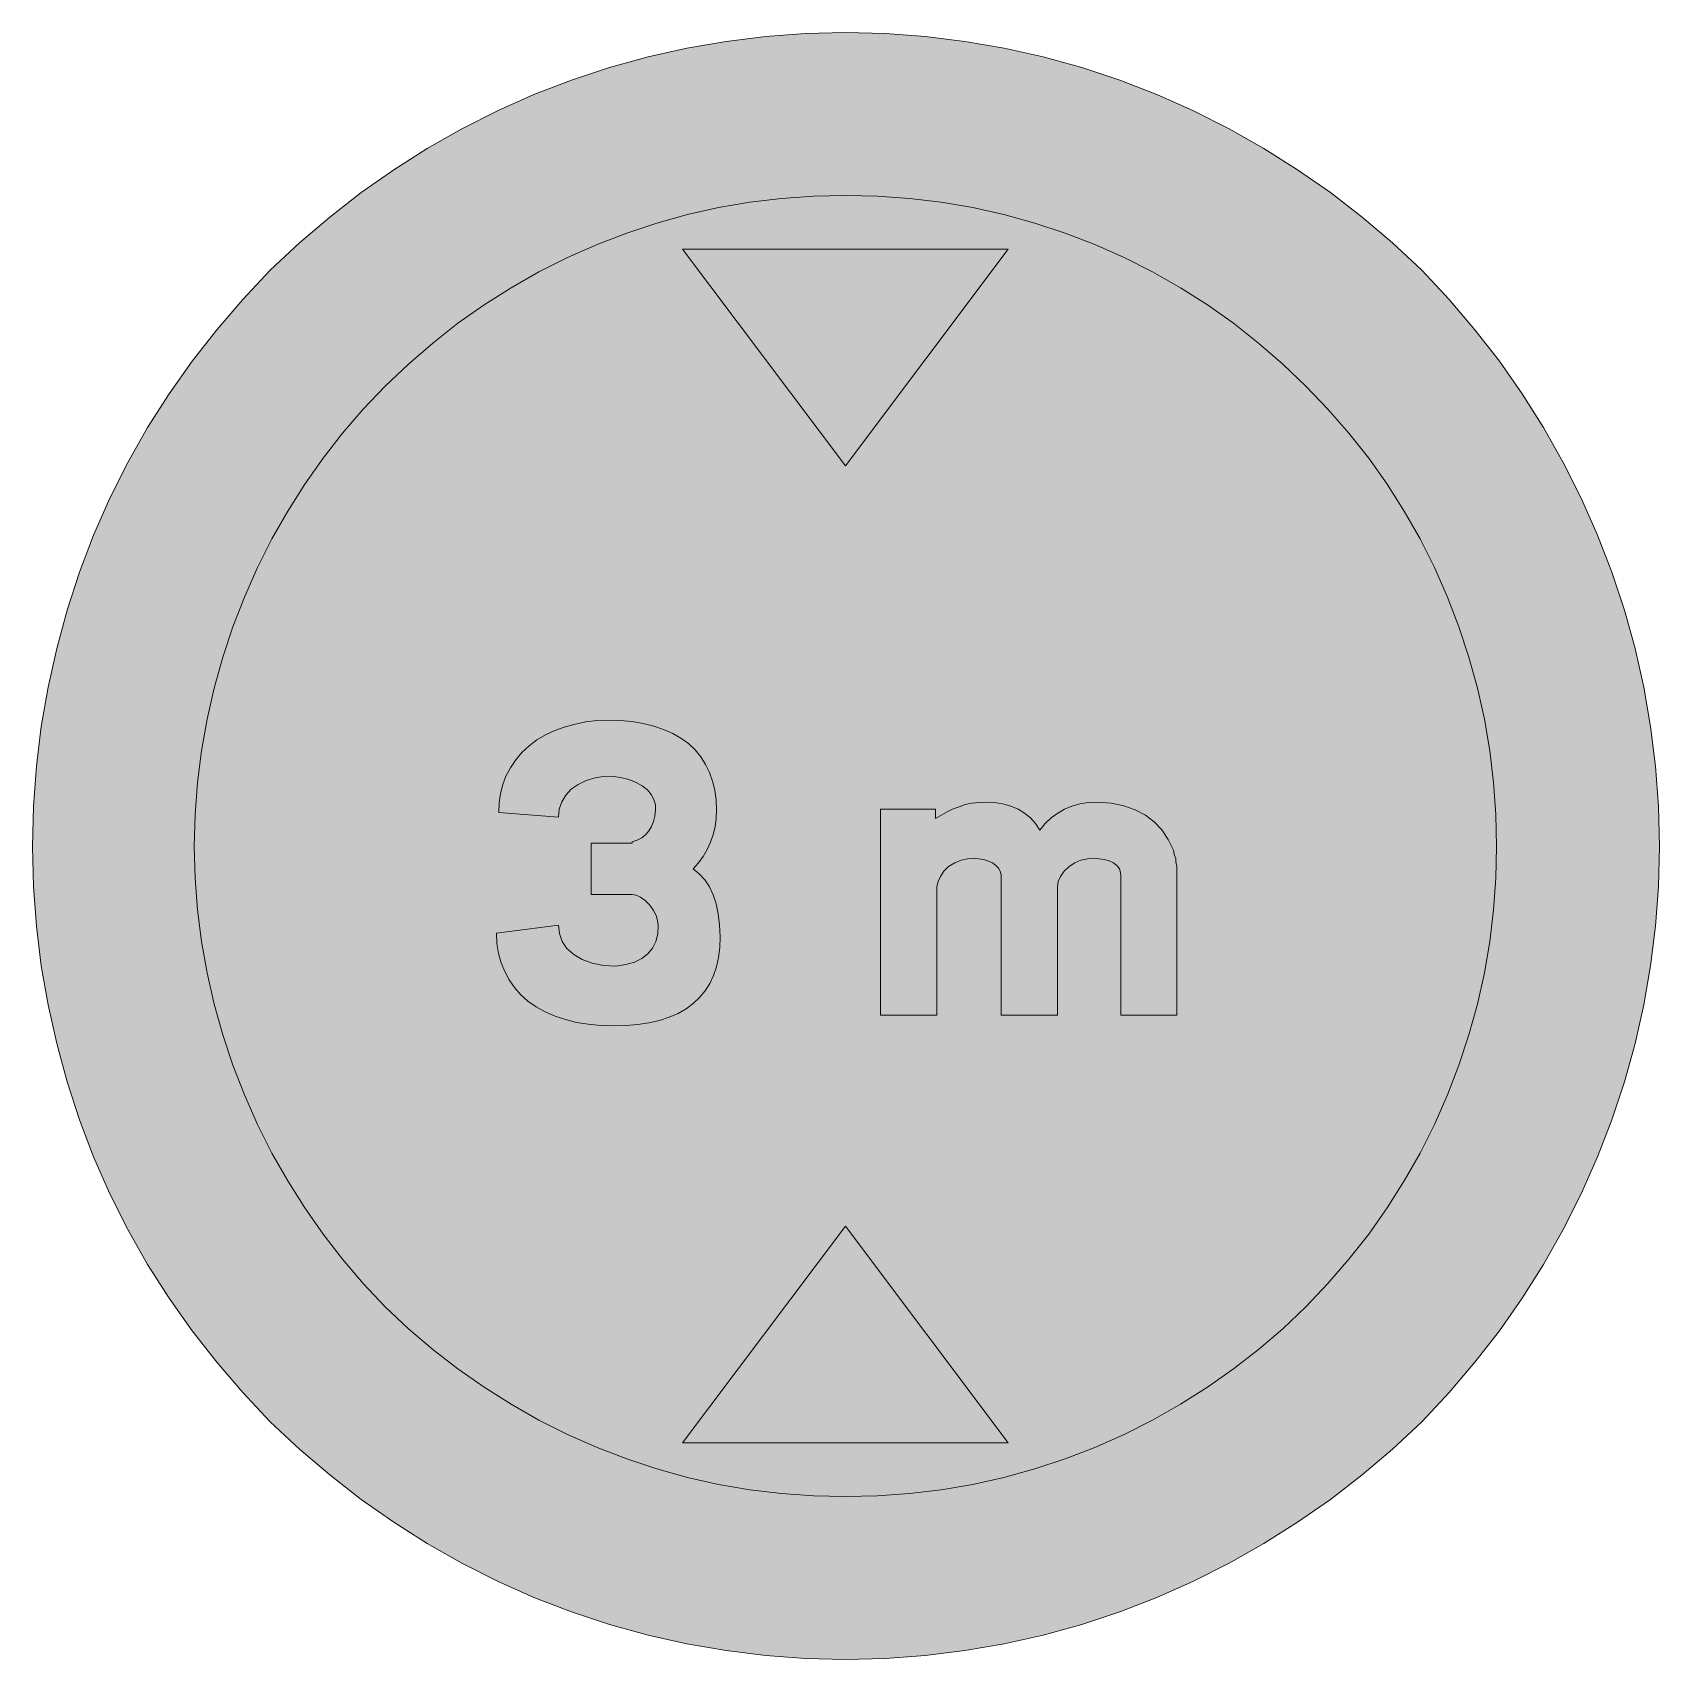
# Model space of a CAD drawing. Header units: metres. Extents: x 160 to 410, y 11 to 261.
import ezdxf

# ---------------------------------------------------------------- set-up
doc = ezdxf.new("R2010")
doc.units = ezdxf.units.M
for name, color, linetype, true_color in [('FILL_BLACK_000000', 7, 'Continuous', 0x000000), ('FILL_RED_FF0000', 7, 'Continuous', 0xff0000), ('FILL_WHITE_FFFFFF', 7, 'Continuous', 0xffffff)]:
    doc.layers.add(name, color=color, linetype=linetype, true_color=true_color)

msp = doc.modelspace()

# ---------------------------------------------------------------- hatches: boundary and pattern name
at = {"layer": 'FILL_BLACK_000000', "true_color": 0x000000}
h = msp.add_hatch(color=7, dxfattribs=at)
h.dxf.hatch_style = 1
h.paths.add_polyline_path([(259.74, 227.7), (309.78, 227.7), (284.76, 194.4), (259.74, 227.7)])
h = msp.add_hatch(color=7, dxfattribs=at)
h.dxf.hatch_style = 1
h.paths.add_polyline_path([(247.14, 108.42), (245.24, 108.6), (243.44, 108.89), (241.74, 109.31), (240.14, 109.84), (238.64, 110.49), (237.25, 111.25), (235.98, 112.14), (234.89, 113.13), (233.93, 114.23), (233.1, 115.41), (232.4, 116.69), (231.85, 118.04), (231.45, 119.48), (231.2, 120.99), (231.12, 122.58), (240.66, 123.84), (240.8, 122.53), (241.22, 121.32), (241.95, 120.25), (243, 119.34), (244.32, 118.53), (245.83, 117.97), (247.56, 117.64), (249.48, 117.54), (251.01, 117.76), (252.34, 118.14), (253.48, 118.69), (254.41, 119.41), (255.13, 120.28), (255.63, 121.31), (255.91, 122.5), (255.96, 123.84), (255.89, 124.55), (255.67, 125.3), (255.28, 126.09), (254.7, 126.9), (254, 127.61), (253.28, 128.12), (252.6, 128.42), (252, 128.52), (245.7, 128.52), (245.7, 136.44), (252, 136.44), (252, 136.62), (252.77, 136.88), (253.45, 137.25), (254.04, 137.73), (254.54, 138.31), (254.95, 138.98), (255.27, 139.73), (255.48, 140.57), (255.6, 141.48), (255.57, 142.34), (255.34, 143.15), (254.92, 143.91), (254.32, 144.61), (253.54, 145.23), (252.59, 145.76), (251.47, 146.19), (250.2, 146.52), (249.1, 146.68), (247.86, 146.7), (246.31, 146.47), (244.91, 146.04), (243.68, 145.45), (242.64, 144.7), (241.8, 143.8), (241.18, 142.78), (240.79, 141.64), (240.66, 140.4), (231.48, 141.12), (231.55, 142.6), (231.75, 144.05), (232.09, 145.42), (232.56, 146.7), (233.27, 148.01), (234.09, 149.24), (235.04, 150.37), (236.16, 151.38), (237.33, 152.29), (238.66, 153.09), (240.08, 153.76), (241.56, 154.26), (243.21, 154.73), (244.89, 155.07), (246.57, 155.27), (248.22, 155.34), (250.13, 155.28), (251.96, 155.11), (253.68, 154.82), (255.31, 154.42), (256.82, 153.91), (258.22, 153.29), (259.49, 152.57), (260.64, 151.74), (261.65, 150.75), (262.53, 149.68), (263.27, 148.53), (263.88, 147.29), (264.35, 145.96), (264.69, 144.55), (264.89, 143.06), (264.96, 141.48), (264.9, 140.21), (264.73, 138.96), (264.44, 137.75), (264.04, 136.58), (263.53, 135.45), (262.91, 134.39), (262.19, 133.4), (261.36, 132.48), (262.31, 131.72), (263.15, 130.8), (263.86, 129.71), (264.44, 128.48), (264.9, 127.08), (265.23, 125.54), (265.43, 123.86), (265.5, 122.04), (265.44, 120.4), (265.26, 118.87), (264.95, 117.43), (264.51, 116.1), (263.94, 114.87), (263.22, 113.74), (262.36, 112.71), (261.36, 111.78), (260.27, 110.96), (259.04, 110.26), (257.68, 109.67), (256.18, 109.19), (254.57, 108.83), (252.85, 108.57), (251.03, 108.41), (249.12, 108.36), (247.14, 108.42)])
h = msp.add_hatch(color=7, dxfattribs=at)
h.dxf.hatch_style = 1
h.paths.add_polyline_path([(321.95, 134.03), (320.96, 133.81), (320.01, 133.42), (319.14, 132.84), (318.4, 132.11), (317.83, 131.31), (317.47, 130.51), (317.34, 129.78), (317.34, 109.98), (308.7, 109.98), (308.7, 131.58), (308.56, 132.1), (308.28, 132.58), (307.87, 133.01), (307.35, 133.38), (306.73, 133.68), (306.02, 133.91), (304.38, 134.1), (303.51, 134.03), (302.56, 133.81), (301.57, 133.42), (300.6, 132.84), (299.89, 132.11), (299.36, 131.31), (299.01, 130.51), (298.8, 129.78), (298.8, 109.98), (290.16, 109.98), (290.16, 141.66), (298.62, 141.66), (298.62, 140.22), (300.42, 141.26), (301.3, 141.69), (302.22, 142.02), (303.17, 142.36), (304.13, 142.58), (306.18, 142.74), (307.61, 142.67), (308.94, 142.47), (310.17, 142.13), (311.29, 141.66), (312.3, 141.05), (313.19, 140.31), (313.97, 139.43), (314.64, 138.42), (315.48, 139.43), (316.4, 140.31), (317.38, 141.05), (318.44, 141.66), (319.58, 142.13), (320.79, 142.47), (322.08, 142.67), (323.46, 142.74), (325.59, 142.56), (327.54, 142.17), (329.3, 141.56), (330.86, 140.74), (332.23, 139.7), (333.41, 138.46), (334.38, 137.01), (335.16, 135.36), (335.34, 134.46), (335.52, 134.1), (335.52, 133.56), (335.7, 132.84), (335.7, 109.98), (327.06, 109.98), (327.06, 131.4), (327.04, 131.94), (326.88, 132.48), (326.5, 132.93), (325.98, 133.38), (325.27, 133.72), (324.52, 133.94), (322.92, 134.1), (321.95, 134.03)])
h = msp.add_hatch(color=7, dxfattribs=at)
h.dxf.hatch_style = 1
h.paths.add_polyline_path([(309.78, 44.28), (259.74, 44.28), (284.76, 77.58), (309.78, 44.28)])
at = {"layer": 'FILL_RED_FF0000', "true_color": 0xff0000}
h = msp.add_hatch(color=7, dxfattribs=at)
h.dxf.hatch_style = 1
h.paths.add_polyline_path([(409.71, 129.77), (409.26, 123.66), (408.5, 117.6), (407.45, 111.58), (406.11, 105.62), (404.47, 99.73), (402.54, 93.92), (400.32, 88.2), (397.82, 82.54), (395.06, 77.03), (392.05, 71.69), (388.78, 66.51), (385.26, 61.5), (381.51, 56.66), (377.53, 52), (373.32, 47.52), (368.83, 43.31), (364.15, 39.33), (359.29, 35.58), (354.26, 32.06), (349.07, 28.79), (343.73, 25.78), (338.25, 23.02), (332.64, 20.52), (326.91, 18.3), (321.08, 16.37), (315.16, 14.73), (309.17, 13.39), (303.12, 12.34), (297.03, 11.58), (290.9, 11.13), (284.76, 10.98), (278.63, 11.13), (272.52, 11.58), (266.45, 12.34), (260.41, 13.39), (254.43, 14.73), (248.51, 16.37), (242.66, 18.3), (236.88, 20.52), (231.28, 23.02), (225.82, 25.78), (220.51, 28.79), (215.35, 32.06), (210.35, 35.58), (205.52, 39.33), (200.86, 43.31), (196.38, 47.52), (192.16, 52), (188.16, 56.66), (184.38, 61.5), (180.83, 66.51), (177.53, 71.69), (174.48, 77.03), (171.7, 82.54), (169.2, 88.2), (167.04, 93.92), (165.16, 99.73), (163.55, 105.62), (162.22, 111.58), (161.19, 117.6), (160.44, 123.66), (159.99, 129.77), (159.84, 135.9), (159.99, 142.09), (160.44, 148.24), (161.19, 154.34), (162.22, 160.38), (163.55, 166.35), (165.16, 172.25), (167.04, 178.06), (169.2, 183.78), (171.7, 189.44), (174.48, 194.95), (177.53, 200.29), (180.83, 205.47), (184.38, 210.48), (188.16, 215.32), (192.16, 219.98), (196.38, 224.46), (200.86, 228.67), (205.52, 232.65), (210.35, 236.4), (215.35, 239.92), (220.51, 243.19), (225.82, 246.2), (231.28, 248.96), (236.88, 251.46), (242.66, 253.68), (248.51, 255.61), (254.43, 257.25), (260.41, 258.59), (266.45, 259.64), (272.52, 260.4), (278.63, 260.85), (284.76, 261), (290.9, 260.85), (297.03, 260.4), (303.12, 259.64), (309.17, 258.59), (315.16, 257.25), (321.08, 255.61), (326.91, 253.68), (332.64, 251.46), (338.25, 248.96), (343.73, 246.2), (349.07, 243.19), (354.26, 239.92), (359.29, 236.4), (364.15, 232.65), (368.83, 228.67), (373.32, 224.46), (377.53, 219.98), (381.51, 215.32), (385.26, 210.48), (388.78, 205.47), (392.05, 200.29), (395.06, 194.95), (397.82, 189.44), (400.32, 183.78), (402.54, 178.06), (404.47, 172.25), (406.11, 166.35), (407.45, 160.38), (408.5, 154.34), (409.26, 148.24), (409.71, 142.09), (409.86, 135.9), (409.71, 129.77)])
at = {"layer": 'FILL_WHITE_FFFFFF', "true_color": 0xffffff}
h = msp.add_hatch(color=7, dxfattribs=at)
h.dxf.hatch_style = 1
h.paths.add_polyline_path([(384.72, 131.03), (384.37, 126.17), (383.78, 121.31), (382.95, 116.48), (381.89, 111.7), (380.59, 106.97), (379.05, 102.31), (377.28, 97.74), (375.28, 93.21), (373.07, 88.8), (370.64, 84.52), (368.01, 80.37), (365.18, 76.35), (362.14, 72.48), (358.92, 68.75), (355.5, 65.16), (351.97, 61.8), (348.26, 58.62), (344.39, 55.62), (340.38, 52.81), (336.23, 50.19), (331.96, 47.77), (327.58, 45.56), (323.1, 43.56), (318.53, 41.79), (313.87, 40.25), (309.13, 38.95), (304.33, 37.89), (299.49, 37.06), (294.6, 36.47), (289.69, 36.12), (284.76, 36), (279.84, 36.12), (274.95, 36.47), (270.09, 37.06), (265.27, 37.89), (260.51, 38.95), (255.8, 40.25), (251.16, 41.79), (246.6, 43.56), (242.07, 45.56), (237.66, 47.77), (233.38, 50.19), (229.23, 52.81), (225.21, 55.62), (221.34, 58.62), (217.61, 61.8), (214.02, 65.16), (210.66, 68.75), (207.48, 72.48), (204.48, 76.35), (201.67, 80.37), (199.05, 84.52), (196.63, 88.8), (194.42, 93.21), (192.42, 97.74), (190.64, 102.31), (189.08, 106.97), (187.76, 111.7), (186.66, 116.48), (185.8, 121.31), (185.18, 126.17), (184.81, 131.03), (184.68, 135.9), (184.81, 140.83), (185.18, 145.74), (185.8, 150.63), (186.66, 155.48), (187.76, 160.27), (189.08, 165.01), (190.64, 169.67), (192.42, 174.24), (194.42, 178.77), (196.63, 183.18), (199.05, 187.45), (201.67, 191.59), (204.48, 195.58), (207.48, 199.43), (210.66, 203.11), (214.02, 206.64), (217.61, 210.06), (221.34, 213.28), (225.21, 216.32), (229.23, 219.15), (233.38, 221.78), (237.66, 224.21), (242.07, 226.42), (246.6, 228.42), (251.16, 230.19), (255.8, 231.73), (260.51, 233.03), (265.27, 234.09), (270.09, 234.92), (274.95, 235.51), (279.84, 235.86), (284.76, 235.98), (289.69, 235.86), (294.6, 235.51), (299.49, 234.92), (304.33, 234.09), (309.13, 233.03), (313.87, 231.73), (318.53, 230.19), (323.1, 228.42), (327.58, 226.42), (331.96, 224.21), (336.23, 221.78), (340.38, 219.15), (344.39, 216.32), (348.26, 213.28), (351.97, 210.06), (355.5, 206.64), (358.92, 203.11), (362.14, 199.43), (365.18, 195.58), (368.01, 191.59), (370.64, 187.45), (373.07, 183.18), (375.28, 178.77), (377.28, 174.24), (379.05, 169.67), (380.59, 165.01), (381.89, 160.27), (382.95, 155.48), (383.78, 150.63), (384.37, 145.74), (384.72, 140.83), (384.84, 135.9), (384.72, 131.03)])

# ---------------------------------------------------------------- linework, layer by layer
at = {"layer": 'FILL_BLACK_000000', "lineweight": 0, "true_color": 0x000000}
for points in [[(259.74, 227.7), (309.78, 227.7), (284.76, 194.4)], [(247.14, 108.42), (245.24, 108.6), (243.44, 108.89), (241.74, 109.31), (240.14, 109.84), (238.64, 110.49), (237.25, 111.25), (235.98, 112.14), (234.89, 113.13), (233.93, 114.23), (233.1, 115.41), (232.4, 116.69), (231.85, 118.04), (231.45, 119.48), (231.2, 120.99), (231.12, 122.58), (240.66, 123.84), (240.8, 122.53), (241.22, 121.32), (241.95, 120.25), (243, 119.34), (244.32, 118.53), (245.83, 117.97), (247.56, 117.64), (249.48, 117.54), (251.01, 117.76), (252.34, 118.14), (253.48, 118.69), (254.41, 119.41), (255.13, 120.28), (255.63, 121.31), (255.91, 122.5), (255.96, 123.84), (255.89, 124.55), (255.67, 125.3), (255.28, 126.09), (254.7, 126.9), (254, 127.61), (253.28, 128.12), (252.6, 128.42), (252, 128.52), (245.7, 128.52), (245.7, 136.44), (252, 136.44), (252, 136.62), (252.77, 136.88), (253.45, 137.25), (254.04, 137.73), (254.54, 138.31), (254.95, 138.98), (255.27, 139.73), (255.48, 140.57), (255.6, 141.48), (255.57, 142.34), (255.34, 143.15), (254.92, 143.91), (254.32, 144.61), (253.54, 145.23), (252.59, 145.76), (251.47, 146.19), (250.2, 146.52), (249.1, 146.68), (247.86, 146.7), (246.31, 146.47), (244.91, 146.04), (243.68, 145.45), (242.64, 144.7), (241.8, 143.8), (241.18, 142.78), (240.79, 141.64), (240.66, 140.4), (231.48, 141.12), (231.55, 142.6), (231.75, 144.05), (232.09, 145.42), (232.56, 146.7), (233.27, 148.01), (234.09, 149.24), (235.04, 150.37), (236.16, 151.38), (237.33, 152.29), (238.66, 153.09), (240.08, 153.76), (241.56, 154.26), (243.21, 154.73), (244.89, 155.07), (246.57, 155.27), (248.22, 155.34), (250.13, 155.28), (251.96, 155.11), (253.68, 154.82), (255.31, 154.42), (256.82, 153.91), (258.22, 153.29), (259.49, 152.57), (260.64, 151.74), (261.65, 150.75), (262.53, 149.68), (263.27, 148.53), (263.88, 147.29), (264.35, 145.96), (264.69, 144.55), (264.89, 143.06), (264.96, 141.48), (264.9, 140.21), (264.73, 138.96), (264.44, 137.75), (264.04, 136.58), (263.53, 135.45), (262.91, 134.39), (262.19, 133.4), (261.36, 132.48), (262.31, 131.72), (263.15, 130.8), (263.86, 129.71), (264.44, 128.48), (264.9, 127.08), (265.23, 125.54), (265.43, 123.86), (265.5, 122.04), (265.44, 120.4), (265.26, 118.87), (264.95, 117.43), (264.51, 116.1), (263.94, 114.87), (263.22, 113.74), (262.36, 112.71), (261.36, 111.78), (260.27, 110.96), (259.04, 110.26), (257.68, 109.67), (256.18, 109.19), (254.57, 108.83), (252.85, 108.57), (251.03, 108.41), (249.12, 108.36)], [(321.95, 134.03), (320.96, 133.81), (320.01, 133.42), (319.14, 132.84), (318.4, 132.11), (317.83, 131.31), (317.47, 130.51), (317.34, 129.78), (317.34, 109.98), (308.7, 109.98), (308.7, 131.58), (308.56, 132.1), (308.28, 132.58), (307.87, 133.01), (307.35, 133.38), (306.73, 133.68), (306.02, 133.91), (304.38, 134.1), (303.51, 134.03), (302.56, 133.81), (301.57, 133.42), (300.6, 132.84), (299.89, 132.11), (299.36, 131.31), (299.01, 130.51), (298.8, 129.78), (298.8, 109.98), (290.16, 109.98), (290.16, 141.66), (298.62, 141.66), (298.62, 140.22), (300.42, 141.26), (301.3, 141.69), (302.22, 142.02), (303.17, 142.36), (304.13, 142.58), (306.18, 142.74), (307.61, 142.67), (308.94, 142.47), (310.17, 142.13), (311.29, 141.66), (312.3, 141.05), (313.19, 140.31), (313.97, 139.43), (314.64, 138.42), (315.48, 139.43), (316.4, 140.31), (317.38, 141.05), (318.44, 141.66), (319.58, 142.13), (320.79, 142.47), (322.08, 142.67), (323.46, 142.74), (325.59, 142.56), (327.54, 142.17), (329.3, 141.56), (330.86, 140.74), (332.23, 139.7), (333.41, 138.46), (334.38, 137.01), (335.16, 135.36), (335.34, 134.46), (335.52, 134.1), (335.52, 133.56), (335.7, 132.84), (335.7, 109.98), (327.06, 109.98), (327.06, 131.4), (327.04, 131.94), (326.88, 132.48), (326.5, 132.93), (325.98, 133.38), (325.27, 133.72), (324.52, 133.94), (322.92, 134.1)], [(309.78, 44.28), (259.74, 44.28), (284.76, 77.58)]]:
    msp.add_lwpolyline(points, close=True, dxfattribs=at)
at = {"layer": 'FILL_RED_FF0000', "lineweight": 0, "true_color": 0xff0000}
msp.add_lwpolyline([(409.71, 129.77), (409.26, 123.66), (408.5, 117.6), (407.45, 111.58), (406.11, 105.62), (404.47, 99.73), (402.54, 93.92), (400.32, 88.2), (397.82, 82.54), (395.06, 77.03), (392.05, 71.69), (388.78, 66.51), (385.26, 61.5), (381.51, 56.66), (377.53, 52), (373.32, 47.52), (368.83, 43.31), (364.15, 39.33), (359.29, 35.58), (354.26, 32.06), (349.07, 28.79), (343.73, 25.78), (338.25, 23.02), (332.64, 20.52), (326.91, 18.3), (321.08, 16.37), (315.16, 14.73), (309.17, 13.39), (303.12, 12.34), (297.03, 11.58), (290.9, 11.13), (284.76, 10.98), (278.63, 11.13), (272.52, 11.58), (266.45, 12.34), (260.41, 13.39), (254.43, 14.73), (248.51, 16.37), (242.66, 18.3), (236.88, 20.52), (231.28, 23.02), (225.82, 25.78), (220.51, 28.79), (215.35, 32.06), (210.35, 35.58), (205.52, 39.33), (200.86, 43.31), (196.38, 47.52), (192.16, 52), (188.16, 56.66), (184.38, 61.5), (180.83, 66.51), (177.53, 71.69), (174.48, 77.03), (171.7, 82.54), (169.2, 88.2), (167.04, 93.92), (165.16, 99.73), (163.55, 105.62), (162.22, 111.58), (161.19, 117.6), (160.44, 123.66), (159.99, 129.77), (159.84, 135.9), (159.99, 142.09), (160.44, 148.24), (161.19, 154.34), (162.22, 160.38), (163.55, 166.35), (165.16, 172.25), (167.04, 178.06), (169.2, 183.78), (171.7, 189.44), (174.48, 194.95), (177.53, 200.29), (180.83, 205.47), (184.38, 210.48), (188.16, 215.32), (192.16, 219.98), (196.38, 224.46), (200.86, 228.67), (205.52, 232.65), (210.35, 236.4), (215.35, 239.92), (220.51, 243.19), (225.82, 246.2), (231.28, 248.96), (236.88, 251.46), (242.66, 253.68), (248.51, 255.61), (254.43, 257.25), (260.41, 258.59), (266.45, 259.64), (272.52, 260.4), (278.63, 260.85), (284.76, 261), (290.9, 260.85), (297.03, 260.4), (303.12, 259.64), (309.17, 258.59), (315.16, 257.25), (321.08, 255.61), (326.91, 253.68), (332.64, 251.46), (338.25, 248.96), (343.73, 246.2), (349.07, 243.19), (354.26, 239.92), (359.29, 236.4), (364.15, 232.65), (368.83, 228.67), (373.32, 224.46), (377.53, 219.98), (381.51, 215.32), (385.26, 210.48), (388.78, 205.47), (392.05, 200.29), (395.06, 194.95), (397.82, 189.44), (400.32, 183.78), (402.54, 178.06), (404.47, 172.25), (406.11, 166.35), (407.45, 160.38), (408.5, 154.34), (409.26, 148.24), (409.71, 142.09), (409.86, 135.9)], close=True, dxfattribs=at)
at = {"layer": 'FILL_WHITE_FFFFFF', "lineweight": 0, "true_color": 0xff0000}
msp.add_lwpolyline([(384.72, 131.03), (384.37, 126.17), (383.78, 121.31), (382.95, 116.48), (381.89, 111.7), (380.59, 106.97), (379.05, 102.31), (377.28, 97.74), (375.28, 93.21), (373.07, 88.8), (370.64, 84.52), (368.01, 80.37), (365.18, 76.35), (362.14, 72.48), (358.92, 68.75), (355.5, 65.16), (351.97, 61.8), (348.26, 58.62), (344.39, 55.62), (340.38, 52.81), (336.23, 50.19), (331.96, 47.77), (327.58, 45.56), (323.1, 43.56), (318.53, 41.79), (313.87, 40.25), (309.13, 38.95), (304.33, 37.89), (299.49, 37.06), (294.6, 36.47), (289.69, 36.12), (284.76, 36), (279.84, 36.12), (274.95, 36.47), (270.09, 37.06), (265.27, 37.89), (260.51, 38.95), (255.8, 40.25), (251.16, 41.79), (246.6, 43.56), (242.07, 45.56), (237.66, 47.77), (233.38, 50.19), (229.23, 52.81), (225.21, 55.62), (221.34, 58.62), (217.61, 61.8), (214.02, 65.16), (210.66, 68.75), (207.48, 72.48), (204.48, 76.35), (201.67, 80.37), (199.05, 84.52), (196.63, 88.8), (194.42, 93.21), (192.42, 97.74), (190.64, 102.31), (189.08, 106.97), (187.76, 111.7), (186.66, 116.48), (185.8, 121.31), (185.18, 126.17), (184.81, 131.03), (184.68, 135.9), (184.81, 140.83), (185.18, 145.74), (185.8, 150.63), (186.66, 155.48), (187.76, 160.27), (189.08, 165.01), (190.64, 169.67), (192.42, 174.24), (194.42, 178.77), (196.63, 183.18), (199.05, 187.45), (201.67, 191.59), (204.48, 195.58), (207.48, 199.43), (210.66, 203.11), (214.02, 206.64), (217.61, 210.06), (221.34, 213.28), (225.21, 216.32), (229.23, 219.15), (233.38, 221.78), (237.66, 224.21), (242.07, 226.42), (246.6, 228.42), (251.16, 230.19), (255.8, 231.73), (260.51, 233.03), (265.27, 234.09), (270.09, 234.92), (274.95, 235.51), (279.84, 235.86), (284.76, 235.98), (289.69, 235.86), (294.6, 235.51), (299.49, 234.92), (304.33, 234.09), (309.13, 233.03), (313.87, 231.73), (318.53, 230.19), (323.1, 228.42), (327.58, 226.42), (331.96, 224.21), (336.23, 221.78), (340.38, 219.15), (344.39, 216.32), (348.26, 213.28), (351.97, 210.06), (355.5, 206.64), (358.92, 203.11), (362.14, 199.43), (365.18, 195.58), (368.01, 191.59), (370.64, 187.45), (373.07, 183.18), (375.28, 178.77), (377.28, 174.24), (379.05, 169.67), (380.59, 165.01), (381.89, 160.27), (382.95, 155.48), (383.78, 150.63), (384.37, 145.74), (384.72, 140.83), (384.84, 135.9)], close=True, dxfattribs=at)

doc.saveas('drawing.dxf')
